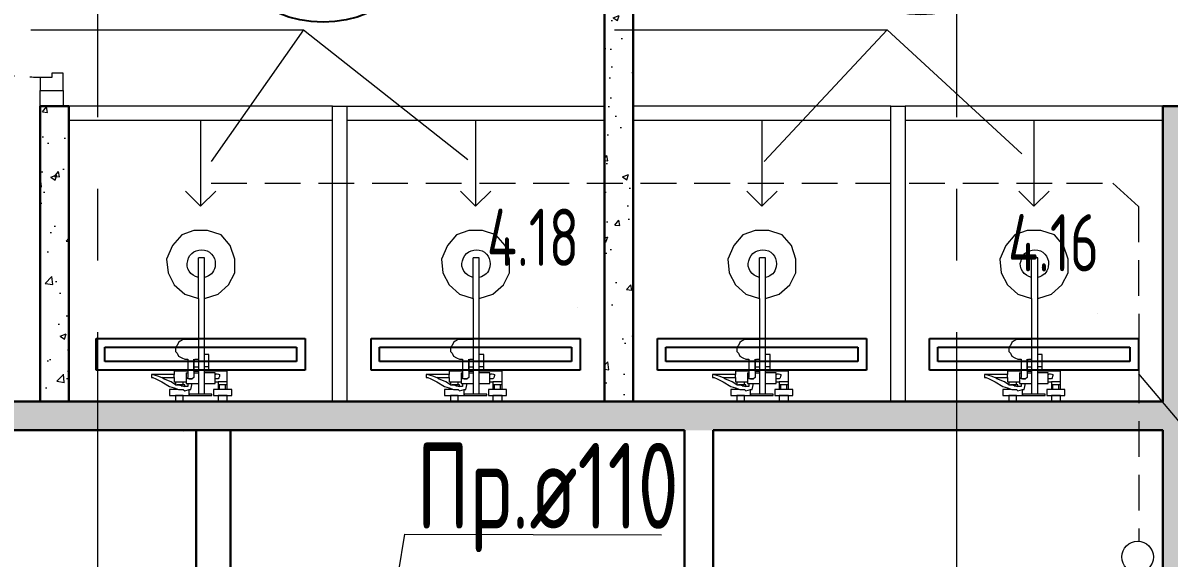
# Model space of a CAD drawing. Header units: millimetres. Extents: x -8689834 to 9420486, y -73560 to 166298.
# Drawn here: x -194494 to -190492, y 121574 to 123443 of the extents above; entities that cross this region are included whole.
import ezdxf
from ezdxf import colors
from ezdxf.entities.mleader import LeaderData, LeaderLine
from ezdxf.enums import TextEntityAlignment as Align
from ezdxf.math import Vec2, Vec3

# ---------------------------------------------------------------- set-up
doc = ezdxf.new("R2010")
doc.units = ezdxf.units.MM
doc.header["$MEASUREMENT"] = 0
for name, pattern in [('01_base$0$DASHED2', [0.375, 0.25, -0.125]), ('ACAD_ISO03W100', [30, 12, -18]), ('CENTER', [2, 1.25, -0.25, 0.25, -0.25])]:
    doc.linetypes.add(name, pattern=pattern)
doc.layers.get('0').update_dxf_attribs({"color": 250, "lineweight": 9})
for name, color, linetype, lineweight in [('АР_Двери', 175, 'Continuous', 18), ('АР_Маркер экспликации', 239, 'Continuous', 13), ('АР_Номер помещения', 1, 'Continuous', 25), ('АР_Оси', 195, 'Continuous', 9), ('АР_Отметки', 250, 'Continuous', 15), ('АР_Перегородки газоблок', 165, 'Continuous', 30), ('АР_Перегородки газоблок_Штрих', 165, 'Continuous', 5), ('АР_Перегородки сантехнические', 216, 'Continuous', 9), ('АР_Помещения_площадь', 19, 'Continuous', 9), ('ВК_канализация', 32, 'Continuous', 15), ('Эвакуация', 7, 'Continuous', 9)]:
    doc.layers.add(name, color=color, linetype=linetype, lineweight=lineweight)
for name, color, linetype in [('АР_Кровля дорожки', 245, 'Continuous'), ('ПОДЛОЖКА', 251, 'Continuous'), ('ТХ_сантехника', 253, 'Continuous')]:
    doc.layers.add(name, color=color, linetype=linetype)
doc.styles.add('ISOCPEUR', font='isocpeur.ttf', dxfattribs={"width": 0.7})
doc.styles.get("Standard").update_dxf_attribs({"font": 'isocpeur.ttf', "width": 0.7})
pattern_1 = [(50, (0, 0), (215.17805, -18.82564), [22.5, -247.5]), (355, (0, 0), (-41.6254, 225.65764), [18, -198]), (100.45144, (17.93, -1.57), (173.55265, 206.832), [19.12206, -210.34263]), (46.1842, (0, 60), (320.1724, -49.65578), [33.75, -371.25]), (96.63564, (26.68, 55.86), (280.3986, 292.2356), [28.6831, -315.51413]), (351.18416, (0, 60), (280.3986, 292.2356), [27, -297]), (21, (30, 45), (179.07212, -120.78567), [22.5, -247.5]), (326, (30, 45), (72.9946, 217.54501), [18, -198]), (71.45144, (44.92, 34.93), (252.06671, 96.75935), [19.12206, -210.34263]), (37.5, (0, 0), (3.647957, 99.868156), [0, -195.6, 0, -201, 0, -198.75]), (7.5, (0, 0), (78.92086, 118.323514), [0, -114.6, 0, -191.1, 0, -75.75]), (327.5, (-66.9, 0), (160.14673, -6.766462), [0, -75, 0, -234, 0, -310.5]), (317.5, (-96.9, 0), (174.95585, 30.031495), [0, -97.5, 0, -155.4, 0, -220.5])]

# ---------------------------------------------------------------- blocks, each defined once
blk = doc.blocks.new('*U377')
for points in [[(-55, -80), (-55, 0), (-115, 0), (-115, -40), (-100, -40), (-100, -80), (-55, -80)], [(0, 0), (0, -80), (-55, -80), (-55, 0), (0, 0)], [(-1130, 0), (-1130, -80), (-1075, -80), (-1075, 0), (-1130, 0)], [(-1075, -80), (-1075, 0), (-1015, 0), (-1015, -40), (-1030, -40), (-1030, -80), (-1075, -80)]]:
    blk.add_lwpolyline(points)
blk.add_lwpolyline([(-100, -80), (-100, -1010), (-140, -1010), (-140, -80)], close=True)
at = {"linetype": 'ACAD_ISO03W100', "ltscale": 3}
blk.add_arc((-100, -80), 930, 180, 270, dxfattribs=at)
blk = doc.blocks.new('*U44')
at = {"layer": 'АР_Номер помещения', "color": 7}
blk.add_circle((-365, -1371.3), 400, dxfattribs=at)
at = {"layer": 'АР_Помещения_площадь', "color": 7}
blk.add_line((252, -2815.3), (252, -2815.3), dxfattribs=at)
at = {"color": 7, "style": 'ISOCPEUR', "width": 0.7, "flags": 1}
blk.add_attdef('КАТЕГОРИЯ', (-499.2, -2092.2), '', height=250, dxfattribs=at)
at = {"layer": 'АР_Номер помещения', "color": 7, "style": 'ISOCPEUR', "width": 0.7}
blk.add_attdef('НОМЕР_ПОМЕЩЕНИЯ', text='', height=300, dxfattribs=at).set_placement((-365, -1371.3), align=Align.MIDDLE_CENTER)
at = {"layer": 'АР_Помещения_площадь', "color": 7, "lineweight": 30, "width": 0.7, "flags": 104}
blk.add_attdef('ИМЯ_ПОМЕЩЕНИЯ', text='', height=100, dxfattribs=at).set_placement((157.6, 1217.1), align=Align.MIDDLE_CENTER)
at = {"layer": 'АР_Помещения_площадь', "color": 7, "style": 'ISOCPEUR', "width": 0.7}
blk.add_attdef('ПЛОЩАДЬ_ПОМЕЩЕНИЯ', text='', height=200, dxfattribs=at).set_placement((256.9, -2568.8), align=Align.MIDDLE_RIGHT)
blk = doc.blocks.new('*U99')
at = {"layer": 'АР_Номер помещения', "color": 7}
blk.add_circle((-513.5, -1398.4), 400, dxfattribs=at)
at = {"layer": 'АР_Помещения_площадь', "color": 7}
blk.add_line((375.9, -2796.3), (375.9, -2796.3), dxfattribs=at)
at = {"color": 7, "style": 'ISOCPEUR', "width": 0.7, "flags": 1}
blk.add_attdef('КАТЕГОРИЯ', (-499.2, -2092.2), '', height=250, dxfattribs=at)
at = {"layer": 'АР_Номер помещения', "color": 7, "style": 'ISOCPEUR', "width": 0.7}
blk.add_attdef('НОМЕР_ПОМЕЩЕНИЯ', text='', height=300, dxfattribs=at).set_placement((-513.5, -1398.4), align=Align.MIDDLE_CENTER)
at = {"layer": 'АР_Помещения_площадь', "color": 7, "lineweight": 30, "width": 0.7, "flags": 104}
blk.add_attdef('ИМЯ_ПОМЕЩЕНИЯ', text='', height=100, dxfattribs=at).set_placement((157.6, 1217.1), align=Align.MIDDLE_CENTER)
at = {"layer": 'АР_Помещения_площадь', "color": 7, "style": 'ISOCPEUR', "width": 0.7}
blk.add_attdef('ПЛОЩАДЬ_ПОМЕЩЕНИЯ', text='', height=200, dxfattribs=at).set_placement((380.8, -2549.8), align=Align.MIDDLE_RIGHT)
blk = doc.blocks.new('Из_буфера15266')
at = {"lineweight": 0, "ltscale": 100, "transparency": 33554687}
for points in [[(-13.2, -338.7), (-60.9, -354.5), (-97.9, -386.3), (-119.1, -428.6), (-119.1, -476.2), (-103.2, -523.9), (-71.4, -560.9), (-23.8, -576.8), (23.8, -576.8), (66.1, -560.9), (97.9, -523.9), (119.1, -476.2), (113.8, -428.6), (92.6, -386.3), (55.6, -354.5), (7.9, -338.7), (7.9, -195.8), (23.8, -195.8), (34.4, -195.8), (50.3, -195.8), (60.9, -195.8), (71.4, -190.5), (76.7, -185.2), (82, -174.6), (87.3, -169.3), (87.3, -158.7), (87.3, -153.5), (82, -148.2), (82, -148.2), (76.7, -137.6), (76.7, -137.6), (66.1, -132.3), (55.6, -127), (50.3, -127), (45, -127), (45, -105.8), (45, -84.7), (92.6, -84.7), (92.6, -74.1), (166.7, -74.1), (172, -74.1), (172, -68.8), (172, -63.5), (166.7, -63.5), (156.1, -58.2), (134.9, -47.6), (108.5, -31.7), (92.6, -26.5), (92.6, -21.2), (108.5, -21.2), (108.5, 0), (39.7, 0), (39.7, -21.2), (39.7, -21.2), (39.7, -21.2), (34.4, -21.2), (34.4, -21.2), (29.1, -42.3), (7.9, -42.3), (7.9, -5.3), (39.7, -5.3), (39.7, 0), (-39.7, 0), (-39.7, -5.3), (-13.2, -5.3), (-13.2, -42.3), (-50.3, -42.3), (-50.3, -47.6), (-60.9, -47.6), (-60.9, -37), (-60.9, -37), (-60.9, -21.2), (-45, -21.2), (-45, 0), (-108.5, 0), (-108.5, -21.2), (-92.6, -21.2), (-92.6, -37), (-92.6, -37), (-92.6, -47.6), (-92.6, -47.6), (-92.6, -84.7), (-29.1, -84.7)], [(-92.6, -21.2), (-60.9, -21.2)], [(-92.6, -37), (-60.9, -37)], [(-87.3, -21.2), (-87.3, -37)], [(-66.1, -21.2), (-66.1, -37)], [(-13.2, -5.3), (7.9, -5.3)], [(55.6, -15.9), (39.7, -21.2)], [(55.6, -15.9), (55.6, -15.9)], [(60.9, -21.2), (55.6, -15.9)], [(55.6, -31.7), (55.6, -31.7)], [(76.7, -37), (55.6, -31.7)], [(92.6, -26.5), (76.7, -21.2), (60.9, -21.2)], [(60.9, -37), (66.1, -37), (82, -37), (82, -37)], [(66.1, -31.7), (66.1, -37)], [(87.3, -37), (76.7, -37)], [(82, -21.2), (92.6, -21.2)], [(-92.6, -47.6), (-60.9, -47.6)], [(-50.3, -47.6), (-50.3, -79.4)], [(-50.3, -79.4), (-13.2, -79.4)], [(-13.2, -42.3), (-13.2, -142.9)], [(7.9, -195.8), (7.9, -42.3)], [(23.8, -79.4), (7.9, -79.4)], [(23.8, -63.5), (23.8, -63.5), (23.8, -63.5), (29.1, -58.2), (29.1, -58.2), (29.1, -58.2), (29.1, -58.2), (34.4, -58.2), (39.7, -58.2), (39.7, -58.2), (39.7, -58.2), (39.7, -58.2), (45, -58.2), (45, -63.5), (45, -63.5)], [(23.8, -105.8), (23.8, -63.5)], [(45, -42.3), (29.1, -42.3)], [(34.4, -58.2), (29.1, -58.2)], [(34.4, -58.2), (34.4, -58.2)], [(39.7, -58.2), (34.4, -58.2)], [(39.7, -58.2), (39.7, -58.2)], [(45, -63.5), (45, -63.5)], [(45, -84.7), (45, -63.5)], [(50.3, -79.4), (45, -79.4)], [(50.3, -47.6), (50.3, -47.6)], [(50.3, -52.9), (50.3, -47.6)], [(50.3, -79.4), (50.3, -47.6)], [(50.3, -58.2), (50.3, -52.9)], [(87.3, -47.6), (60.9, -47.6)], [(92.6, -63.5), (92.6, -74.1)], [(166.7, -74.1), (150.8, -68.8), (134.9, -63.5)], [(166.7, -74.1), (166.7, -74.1)], [(-29.1, -84.7), (-29.1, -142.9), (-23.8, -142.9), (-23.8, -142.9), (-23.8, -142.9), (-18.5, -142.9), (-13.2, -142.9), (-13.2, -142.9), (-13.2, -338.7)], [(-29.1, -84.7), (-13.2, -84.7)], [(-29.1, -100.5), (-13.2, -100.5)], [(23.8, -84.7), (7.9, -84.7)], [(23.8, -100.5), (7.9, -100.5)], [(23.8, -84.7), (23.8, -127)], [(23.8, -127), (23.8, -105.8)], [(13.2, -127), (7.9, -127)], [(18.5, -127), (13.2, -127)], [(23.8, -121.7), (18.5, -127)], [(45, -121.7), (34.4, -121.7), (23.8, -121.7)], [(45, -127), (45, -121.7)], [(-13.2, -338.7), (-13.2, -481.5)], [(7.9, -338.7), (7.9, -481.5)], [(-13.2, -481.5), (7.9, -481.5)]]:
    blk.add_lwpolyline(points, dxfattribs=at)
for points in [[(-92.6, 0), (-60.9, 0), (-60.9, 21.2), (-92.6, 21.2)], [(60.9, 0), (87.3, 0), (87.3, 21.2), (60.9, 21.2)], [(39.7, -21.2), (39.7, -21.2)], [(50.3, -42.3), (45, -42.3), (45, -31.7), (55.6, -31.7), (55.6, -31.7), (55.6, -37), (60.8, -37), (60.8, -47.6), (50.3, -47.6)], [(87.3, -47.6), (87.3, -37), (103.2, -47.6), (129.6, -58.2), (134.9, -63.5), (92.6, -63.5), (92.6, -47.6)]]:
    blk.add_lwpolyline(points, close=True, dxfattribs=at)
for points, knots in [([(-50.3, -74.1), (-55.6, -79.4), (-60.9, -74.1), (-66.1, -74.1), (-66.1, -68.8), (-66.1, -63.5), (-60.9, -58.2), (-55.6, -58.2), (-55.6, -58.2), (-50.3, -58.2)], [0, 0, 0, 0, 1, 1, 1, 2, 2, 2, 3, 3, 3, 3]), ([(7.9, -412.7), (34.4, -418), (55.6, -444.5), (45, -471), (39.7, -497.4), (13.2, -513.3), (-13.2, -508), (-39.7, -502.7), (-55.6, -476.2), (-50.3, -449.8), (-45, -428.6), (-34.4, -418), (-13.2, -412.7)], [0, 0, 0, 0, 1, 1, 1, 2, 2, 2, 3, 3, 3, 4, 4, 4, 4])]:
    blk.add_open_spline(points, degree=3, knots=knots, dxfattribs=at)
blk = doc.blocks.new('_DotSmall')
at = {"color": 0, "linetype": 'ByBlock', "const_width": 0.5}
blk.add_lwpolyline([(-0.0625, 0, 1), (0.0625, 0, 1)], format="xyb", close=True, dxfattribs=at)
blk = doc.blocks.new('Подложка')
at = {"layer": 'АР_Перегородки газоблок_Штрих', "ltscale": 100}
h = blk.add_hatch(dxfattribs=at)
h.set_pattern_fill('AR-CONC', scale=30)
h.set_pattern_definition(pattern_1)
h.paths.add_polyline_path([(-192463.92, 124400.68), (-192463.92, 122140.32), (-192363.92, 122140.32), (-192363.92, 124400.68), (-190513.92, 124400.68), (-190513.92, 124500.68), (-192136.07, 124500.67), (-192136.07, 124504.84), (-192236.07, 124504.84), (-192236.07, 124500.68), (-192536.76, 124500.68), (-192536.76, 124499.88), (-192636.76, 124499.88), (-192636.76, 124500.68), (-194033.92, 124500.68), (-194033.92, 124400.68)])
h = blk.add_hatch(dxfattribs=at)
h.set_pattern_fill('AR-CONC', scale=30)
h.set_pattern_definition(pattern_1)
h.paths.add_polyline_path([(-190393.92, 123152.39), (-190513.92, 123152.39), (-190513.91, 122120.32), (-197362.45, 122120.32), (-197362.45, 122020.31), (-190513.91, 122020.31), (-190513.9, 121428.48), (-197383.92, 121428.48), (-197383.92, 121328.5), (-190513.9, 121328.51), (-190513.9, 121322.61), (-190513.9, 121322.61), (-190513.9, 120884.3), (-190513.86, 118520.66), (-190613.18, 118520.66), (-190613.18, 118400.66), (-188433.92, 118400.68), (-188433.92, 118520.68), (-190393.86, 118520.66)])
edge = h.paths.add_edge_path()
edge.add_line((-197363.92, 121105.74), (-197363.92, 121143.32))
edge.add_arc((-197538.81, 121433.33), 338.67, 279.32816, 301.09248, ccw=False)
edge.add_line((-197483.92, 121099.14), (-197483.92, 118520.66))
edge.add_line((-197483.92, 118520.66), (-197633.88, 118520.65))
edge.add_line((-197633.88, 118520.65), (-197633.87, 118400.65))
edge.add_line((-197633.87, 118400.65), (-197264.95, 118400.65))
edge.add_line((-197264.95, 118400.65), (-197264.96, 118520.65))
edge.add_line((-197264.96, 118520.65), (-197363.92, 118520.67))
edge.add_line((-197363.92, 118520.67), (-197363.92, 121105.74))
h.paths.add_polyline_path([(-187933.92, 123270.68), (-187993.92, 123270.82), (-188033.91, 123270.82), (-188033.92, 121714.32), (-188033.92, 118400.68), (-187933.92, 118400.68), (-187933.92, 121948.47)])
h = blk.add_hatch(dxfattribs=at)
h.set_pattern_fill('AR-CONC', scale=30)
h.set_pattern_definition([(50, (-20, 0), (215.17805, -18.82564), [22.5, -247.5]), (355, (-20, 0), (-41.6254, 225.65764), [18, -198]), (100.45144, (-2.07, -1.57), (173.55265, 206.832), [19.12206, -210.34263]), (46.1842, (-20, 60), (320.1724, -49.65578), [33.75, -371.25]), (96.63564, (6.68, 55.86), (280.3986, 292.2356), [28.6831, -315.51413]), (351.18416, (-20, 60), (280.3986, 292.2356), [27, -297]), (21, (10, 45), (179.07212, -120.78567), [22.5, -247.5]), (326, (10, 45), (72.9946, 217.54501), [18, -198]), (71.45144, (24.92, 34.93), (252.06671, 96.75935), [19.12206, -210.34263]), (37.5, (-20, 0), (3.647957, 99.868156), [0, -195.6, 0, -201, 0, -198.75]), (7.5, (-20, 0), (78.92086, 118.323514), [0, -114.6, 0, -191.1, 0, -75.75]), (327.5, (-86.9, 0), (160.14673, -6.766462), [0, -75, 0, -234, 0, -310.5]), (317.5, (-116.9, 0), (174.95585, 30.031495), [0, -97.5, 0, -155.4, 0, -220.5])])
h.paths.add_polyline_path([(-194333.92, 123152.39), (-194373.92, 123152.39), (-194373.92, 123152.39), (-194433.92, 123152.39), (-194433.92, 122140.32), (-194333.92, 122140.32)])
at = {"layer": 'АР_Оси', "color": 7, "linetype": 'CENTER', "ltscale": 1000}
for p, q in [((-194233.92, 134363.15), (-194233.92, 78630.8)), ((-191233.92, 134363.15), (-191233.92, 74900.03))]:
    blk.add_line(p, q, dxfattribs=at)
at = {"layer": 'АР_Перегородки газоблок', "color": 7, "ltscale": 100}
for points in [[(-192463.92, 122120.32), (-192463.92, 124400.68)], [(-192363.92, 124400.68), (-192363.92, 122120.32)], [(-197383.92, 122120.32), (-190513.91, 122120.32), (-190513.92, 123152.39)], [(-194433.92, 123152.39), (-194433.92, 122120.32)], [(-194433.92, 123152.39), (-194333.92, 123152.39)], [(-194333.92, 123152.39), (-194333.92, 122120.32)], [(-190513.92, 123152.39), (-190393.92, 123152.39)], [(-196904.35, 122120.32), (-194433.92, 122120.32)], [(-194333.92, 122120.31), (-190513.91, 122120.36)], [(-192183.93, 122020.32), (-195903.92, 122020.32)], [(-193889.13, 121428.51), (-193889.13, 122020.32)], [(-193769.13, 122020.32), (-193769.13, 121428.48)], [(-192183.93, 121428.5), (-192183.93, 122020.32)], [(-190513.91, 122020.31), (-192083.93, 122020.32)], [(-192083.93, 122020.32), (-192083.93, 121428.48)], [(-192083.93, 121428.48), (-190513.9, 121428.48), (-190513.91, 122020.31), (-192083.93, 122020.31)]]:
    blk.add_lwpolyline(points, dxfattribs=at)
at = {"layer": 'АР_Перегородки сантехнические', "color": 7, "lineweight": 0}
for points in [[(-193413.92, 123152.39), (-193363.92, 123152.39), (-193363.92, 122120.32), (-193413.92, 122120.32)], [(-191463.92, 123152.39), (-191413.92, 123152.39), (-191413.92, 122120.32), (-191463.92, 122120.32)]]:
    blk.add_lwpolyline(points, close=True, dxfattribs=at)
at = {"layer": 'ПОДЛОЖКА', "color": 7, "lineweight": 15}
for p, q in [((-193413.92, 123152.39), (-194333.92, 123152.39)), ((-193413.92, 123152.39), (-194333.92, 123152.39)), ((-193413.92, 123152.39), (-194333.92, 123152.39)), ((-193413.92, 123152.39), (-194333.92, 123152.39)), ((-193413.92, 123102.39), (-194333.92, 123102.39)), ((-193413.92, 123102.39), (-194333.92, 123102.39)), ((-193413.92, 123102.39), (-194333.92, 123102.39)), ((-193413.92, 123102.39), (-194333.92, 123102.39)), ((-193873.92, 123102.39), (-193873.92, 122802.39)), ((-192463.92, 123102.39), (-193363.92, 123102.39)), ((-192463.92, 123102.39), (-193363.92, 123102.39)), ((-192463.92, 123102.39), (-193363.92, 123102.39)), ((-192463.92, 123102.39), (-193363.92, 123102.39)), ((-192913.92, 123102.39), (-192913.92, 122802.39)), ((-191463.92, 123102.39), (-192363.92, 123102.39)), ((-191463.92, 123102.39), (-192363.92, 123102.39)), ((-191463.92, 123102.39), (-192363.92, 123102.39)), ((-191463.92, 123102.39), (-192363.92, 123102.39)), ((-191913.92, 123102.39), (-191913.92, 122802.39)), ((-190513.92, 123102.39), (-191413.92, 123102.39)), ((-190513.92, 123102.39), (-191413.92, 123102.39)), ((-190513.92, 123102.39), (-191413.92, 123102.39)), ((-190513.92, 123102.39), (-191413.92, 123102.39)), ((-190963.92, 123102.39), (-190963.92, 122802.39)), ((-193873.92, 122802.39), (-193926.95, 122855.42)), ((-193873.92, 122802.39), (-193820.88, 122855.42)), ((-192913.92, 122802.39), (-192966.95, 122855.42)), ((-192913.92, 122802.39), (-192860.88, 122855.42)), ((-191913.92, 122802.39), (-191966.95, 122855.42)), ((-191913.92, 122802.39), (-191860.88, 122855.42)), ((-190963.92, 122802.39), (-191016.95, 122855.42)), ((-190963.92, 122802.39), (-190910.89, 122855.42))]:
    blk.add_line(p, q, dxfattribs=at)
for points in [[(-193363.92, 123152.39), (-192463.92, 123152.39)], [(-191463.92, 123152.39), (-192363.92, 123152.39)], [(-190513.92, 123152.39), (-191413.92, 123152.39)]]:
    blk.add_lwpolyline(points, dxfattribs=at)
at = {"layer": 'ТХ_сантехника', "color": 7, "ltscale": 100}
for p, q in [((-194238.92, 122230.32), (-194238.92, 122340.32)), ((-194238.92, 122340.32), (-193508.92, 122340.32)), ((-194238.92, 122340.32), (-193508.92, 122340.32)), ((-194238.92, 122340.32), (-193508.92, 122340.32)), ((-194238.92, 122340.32), (-193508.92, 122340.32)), ((-193508.92, 122340.32), (-193508.92, 122230.32)), ((-193508.92, 122340.32), (-193508.92, 122230.32)), ((-193508.92, 122340.32), (-193508.92, 122230.32)), ((-193508.92, 122340.32), (-193508.92, 122230.32)), ((-193278.92, 122230.32), (-193278.92, 122340.32)), ((-193278.92, 122340.32), (-192548.92, 122340.32)), ((-193278.92, 122340.32), (-192548.92, 122340.32)), ((-193278.92, 122340.32), (-192548.92, 122340.32)), ((-193278.92, 122340.32), (-192548.92, 122340.32)), ((-192548.92, 122340.32), (-192548.92, 122230.32)), ((-192548.92, 122340.32), (-192548.92, 122230.32)), ((-192548.92, 122340.32), (-192548.92, 122230.32)), ((-192548.92, 122340.32), (-192548.92, 122230.32)), ((-192278.92, 122230.32), (-192278.92, 122340.32)), ((-192278.92, 122340.32), (-191548.92, 122340.32)), ((-192278.92, 122340.32), (-191548.92, 122340.32)), ((-192278.92, 122340.32), (-191548.92, 122340.32)), ((-192278.92, 122340.32), (-191548.92, 122340.32)), ((-191548.92, 122340.32), (-191548.92, 122230.32)), ((-191548.92, 122340.32), (-191548.92, 122230.32)), ((-191548.92, 122340.32), (-191548.92, 122230.32)), ((-191548.92, 122340.32), (-191548.92, 122230.32)), ((-191328.92, 122230.32), (-191328.92, 122340.32)), ((-191328.92, 122340.32), (-190598.92, 122340.32)), ((-191328.92, 122340.32), (-190598.92, 122340.32)), ((-191328.92, 122340.32), (-190598.92, 122340.32)), ((-191328.92, 122340.32), (-190598.92, 122340.32)), ((-190598.92, 122340.32), (-190598.92, 122230.32)), ((-190598.92, 122340.32), (-190598.92, 122230.32)), ((-190598.92, 122340.32), (-190598.92, 122230.32)), ((-190598.92, 122340.32), (-190598.92, 122230.32)), ((-194208.92, 122260.32), (-194208.92, 122310.32)), ((-194208.92, 122310.32), (-193538.92, 122310.32)), ((-194208.92, 122260.32), (-194208.92, 122310.32)), ((-194208.92, 122310.32), (-193538.92, 122310.32)), ((-194208.92, 122260.32), (-194208.92, 122310.32)), ((-194208.92, 122310.32), (-193538.92, 122310.32)), ((-194208.92, 122260.32), (-194208.92, 122310.32)), ((-194208.92, 122310.32), (-193538.92, 122310.32)), ((-193538.92, 122310.32), (-193538.92, 122260.32)), ((-193538.92, 122310.32), (-193538.92, 122260.32)), ((-193538.92, 122310.32), (-193538.92, 122260.32)), ((-193538.92, 122310.32), (-193538.92, 122260.32)), ((-193248.92, 122260.32), (-193248.92, 122310.32)), ((-193248.92, 122310.32), (-192578.92, 122310.32)), ((-193248.92, 122260.32), (-193248.92, 122310.32)), ((-193248.92, 122310.32), (-192578.92, 122310.32)), ((-193248.92, 122260.32), (-193248.92, 122310.32)), ((-193248.92, 122310.32), (-192578.92, 122310.32)), ((-193248.92, 122260.32), (-193248.92, 122310.32)), ((-193248.92, 122310.32), (-192578.92, 122310.32)), ((-192578.92, 122310.32), (-192578.92, 122260.32)), ((-192578.92, 122310.32), (-192578.92, 122260.32)), ((-192578.92, 122310.32), (-192578.92, 122260.32)), ((-192578.92, 122310.32), (-192578.92, 122260.32)), ((-192248.92, 122260.32), (-192248.92, 122310.32)), ((-192248.92, 122310.32), (-191578.92, 122310.32)), ((-192248.92, 122260.32), (-192248.92, 122310.32)), ((-192248.92, 122310.32), (-191578.92, 122310.32)), ((-192248.92, 122260.32), (-192248.92, 122310.32)), ((-192248.92, 122310.32), (-191578.92, 122310.32)), ((-192248.92, 122260.32), (-192248.92, 122310.32)), ((-192248.92, 122310.32), (-191578.92, 122310.32)), ((-191578.92, 122310.32), (-191578.92, 122260.32)), ((-191578.92, 122310.32), (-191578.92, 122260.32)), ((-191578.92, 122310.32), (-191578.92, 122260.32)), ((-191578.92, 122310.32), (-191578.92, 122260.32)), ((-191298.92, 122260.32), (-191298.92, 122310.32)), ((-191298.92, 122310.32), (-190628.92, 122310.32)), ((-191298.92, 122260.32), (-191298.92, 122310.32)), ((-191298.92, 122310.32), (-190628.92, 122310.32)), ((-191298.92, 122260.32), (-191298.92, 122310.32)), ((-191298.92, 122310.32), (-190628.92, 122310.32)), ((-191298.92, 122260.32), (-191298.92, 122310.32)), ((-191298.92, 122310.32), (-190628.92, 122310.32)), ((-190628.92, 122310.32), (-190628.92, 122260.32)), ((-190628.92, 122310.32), (-190628.92, 122260.32)), ((-190628.92, 122310.32), (-190628.92, 122260.32)), ((-190628.92, 122310.32), (-190628.92, 122260.32)), ((-193538.92, 122260.32), (-194208.92, 122260.32)), ((-193538.92, 122260.32), (-194208.92, 122260.32)), ((-193538.92, 122260.32), (-194208.92, 122260.32)), ((-193538.92, 122260.32), (-194208.92, 122260.32)), ((-192578.92, 122260.32), (-193248.92, 122260.32)), ((-192578.92, 122260.32), (-193248.92, 122260.32)), ((-192578.92, 122260.32), (-193248.92, 122260.32)), ((-192578.92, 122260.32), (-193248.92, 122260.32)), ((-191578.92, 122260.32), (-192248.92, 122260.32)), ((-191578.92, 122260.32), (-192248.92, 122260.32)), ((-191578.92, 122260.32), (-192248.92, 122260.32)), ((-191578.92, 122260.32), (-192248.92, 122260.32)), ((-190628.92, 122260.32), (-191298.92, 122260.32)), ((-190628.92, 122260.32), (-191298.92, 122260.32)), ((-190628.92, 122260.32), (-191298.92, 122260.32)), ((-190628.92, 122260.32), (-191298.92, 122260.32)), ((-193508.92, 122230.32), (-194238.92, 122230.32)), ((-193508.92, 122230.32), (-194238.92, 122230.32)), ((-193508.92, 122230.32), (-194238.92, 122230.32)), ((-193508.92, 122230.32), (-194238.92, 122230.32)), ((-192548.92, 122230.32), (-193278.92, 122230.32)), ((-192548.92, 122230.32), (-193278.92, 122230.32)), ((-192548.92, 122230.32), (-193278.92, 122230.32)), ((-192548.92, 122230.32), (-193278.92, 122230.32)), ((-191548.92, 122230.32), (-192278.92, 122230.32)), ((-191548.92, 122230.32), (-192278.92, 122230.32)), ((-191548.92, 122230.32), (-192278.92, 122230.32)), ((-191548.92, 122230.32), (-192278.92, 122230.32)), ((-190598.92, 122230.32), (-191328.92, 122230.32)), ((-190598.92, 122230.32), (-191328.92, 122230.32)), ((-190598.92, 122230.32), (-191328.92, 122230.32)), ((-190598.92, 122230.32), (-191328.92, 122230.32))]:
    blk.add_line(p, q, dxfattribs=at)
at = {"layer": 'Эвакуация', "color": 7, "lineweight": 18}
blk.add_line((-193933.36, 122018.03), (-193889.13, 122020.7), dxfattribs=at)
at = {"layer": 'АР_Двери', "color": 7, "xscale": -1, "rotation": 270}
blk.add_blockref('*U377', (-194353.92, 124282.39), dxfattribs=at)
at = {"layer": 'АР_Маркер экспликации', "color": 7}
ref = blk.add_blockref('*U99', (-192932.98, 125243.82), dxfattribs=at)
ref.add_attrib('НОМЕР_ПОМЕЩЕНИЯ', '158', dxfattribs={"layer": 'АР_Номер помещения', "color": 7, "height": 300, "style": 'ISOCPEUR', "width": 0.7}).set_placement((-193446.45, 123845.42), align=Align.MIDDLE_CENTER)
ref.add_attrib('ПЛОЩАДЬ_ПОМЕЩЕНИЯ', '4.18', dxfattribs={"layer": 'АР_Помещения_площадь', "color": 7, "height": 200, "style": 'ISOCPEUR', "width": 0.7}).set_placement((-192552.22, 122694.01), align=Align.MIDDLE_RIGHT)
ref = blk.add_blockref('*U44', (-190993.51, 125243.82), dxfattribs=at)
ref.add_attrib('НОМЕР_ПОМЕЩЕНИЯ', '159', dxfattribs={"layer": 'АР_Номер помещения', "color": 7, "height": 300, "style": 'ISOCPEUR', "width": 0.7}).set_placement((-191358.5, 123872.5), align=Align.MIDDLE_CENTER)
ref.add_attrib('ПЛОЩАДЬ_ПОМЕЩЕНИЯ', '4.16', dxfattribs={"layer": 'АР_Помещения_площадь', "color": 7, "height": 200, "style": 'ISOCPEUR', "width": 0.7}).set_placement((-190736.61, 122675.01), align=Align.MIDDLE_RIGHT)
at = {"layer": 'ТХ_сантехника', "color": 7, "ltscale": 100, "rotation": 180}
for p in [(-193873.92, 122141.49), (-192913.92, 122141.49), (-191913.92, 122141.49), (-190963.92, 122141.49)]:
    blk.add_blockref('Из_буфера15266', p, dxfattribs=at)
at = {"layer": 'АР_Отметки', "color": 7}
ml = blk.add_multileader_mtext('Standard', dxfattribs=at)
ml.set_content('-0,180', color=7, style='ISOCPEUR')
ml.set_leader_properties(color=256, linetype='Continuous', lineweight=-1)
ml.set_arrow_properties(name='DOTSMALL')
ml.build(insert=Vec2(0, 0))
ml.multileader.update_dxf_attribs({"has_text_frame": 1, "text_left_attachment_type": 4, "text_right_attachment_type": 4, "dogleg_length": 100, "arrow_head_size": 180})
ctx = ml.context
ctx.base_point, ctx.char_height, ctx.arrow_head_size, ctx.landing_gap_size, ctx.plane_origin = Vec3(-195902.06, 128915.24), 250, 180, 50, Vec3(-198063.28, 127966.49)
ctx.left_attachment, ctx.right_attachment = 4, 4
notes = []
notes.append((ctx, [(0, (0, 0, 0), (0, 0), (1, 0), 1, [])]))
ctx.mtext.insert, ctx.mtext.width, ctx.mtext.line_spacing_style, ctx.mtext.flow_direction = Vec3(-195852.06, 129248.58), 852.697, 2, 5
ml = blk.add_multileader_mtext('Standard', dxfattribs=at)
ml.set_content('-0,180', color=7, style='ISOCPEUR')
ml.set_leader_properties(color=256, linetype='Continuous', lineweight=-1)
ml.set_arrow_properties(name='DOTSMALL')
ml.build(insert=Vec2(0, 0))
ml.multileader.update_dxf_attribs({"has_text_frame": 1, "text_left_attachment_type": 4, "text_right_attachment_type": 4, "dogleg_length": 100, "arrow_head_size": 180})
ctx = ml.context
ctx.base_point, ctx.char_height, ctx.arrow_head_size, ctx.landing_gap_size, ctx.plane_origin = Vec3(-204920.73, 122356.47), 250, 180, 50, Vec3(-207081.94, 121407.72)
ctx.left_attachment, ctx.right_attachment = 4, 4
notes.append((ctx, [(0, (0, 0, 0), (0, 0), (1, 0), 1, [])]))
ctx.mtext.insert, ctx.mtext.width, ctx.mtext.line_spacing_style, ctx.mtext.flow_direction = Vec3(-204870.73, 122689.8), 852.697, 2, 5
ml = blk.add_multileader_mtext('Standard', dxfattribs=at)
ml.set_content('{\\W0.8;-2,730}', color=7, style='ISOCPEUR')
ml.set_leader_properties(color=256, linetype='Continuous', lineweight=-1)
ml.set_arrow_properties(name='DOTSMALL')
ml.build(insert=Vec2(0, 0))
ml.multileader.update_dxf_attribs({"has_text_frame": 1, "text_left_attachment_type": 4, "text_right_attachment_type": 4, "dogleg_length": 100, "arrow_head_size": 180})
ctx = ml.context
ctx.base_point, ctx.char_height, ctx.arrow_head_size, ctx.landing_gap_size, ctx.plane_origin = Vec3(-314791.32, 121809.02, 0), 250, 180, 50, Vec3(-319449.83, 117956.71, 0)
ctx.left_attachment, ctx.right_attachment = 4, 4
notes.append((ctx, [(0, (0, 0, 0), (0, 0), (1, 0), 1, [])]))
ctx.mtext.insert, ctx.mtext.width, ctx.mtext.defined_height, ctx.mtext.line_spacing_style, ctx.mtext.flow_direction = Vec3(-314741.32, 122142.35, 0), 769.989, 343.89, 2, 5
for ctx, leaders in notes:
    for number, flags, end, landing, length, lines in leaders:
        leader = LeaderData()
        leader.index, (leader.has_last_leader_line, leader.has_dogleg_vector, leader.attachment_direction) = number, flags
        leader.last_leader_point, leader.dogleg_vector, leader.dogleg_length = Vec3(end), Vec3(landing), length
        for number, points, colour, breaks in lines:
            line = LeaderLine()
            line.index, line.vertices, line.color, line.breaks = number, Vec3.list(points), colors.encode_raw_color(colour), breaks
            leader.lines.append(line)
        ctx.leaders.append(leader)

msp = doc.modelspace()

# ---------------------------------------------------------------- block references
at = {"layer": 'АР_Кровля дорожки', "color": 7}
msp.add_blockref('Подложка', (0, 0), dxfattribs=at)

# ---------------------------------------------------------------- next in the draw order: linework, layer by layer
at = {"layer": 'ВК_канализация', "color": 18, "lineweight": 13, "ltscale": 500, "true_color": 0x000000}
for points in [[(-194467.1, 123418.2), (-193514.5, 123418.2), (-193837.4, 122958.7)], [(-193514.5, 123418.2), (-192941.3, 122965.5)], [(-192428.6, 123418.2), (-191476.1, 123418.2), (-191906, 122958.7)], [(-191476.1, 123418.2), (-191005.8, 122985.6)], [(-189376.2, 121899.8), (-190328.8, 121899.8), (-190597.9, 122217.4)]]:
    msp.add_lwpolyline(points, dxfattribs=at)
at = {"layer": 'ВК_канализация', "color": 244, "linetype": '01_base$0$DASHED2', "lineweight": 13, "ltscale": 500, "true_color": 0x991b1e}
msp.add_lwpolyline([(-193837.4, 122883.7), (-190850, 122883.7), (-190688.3, 122883.7), (-190598.4, 122802.1), (-190597.5, 121632.7)], dxfattribs=at)
at = {"layer": 'ВК_канализация', "color": 7, "lineweight": 13, "ltscale": 500}
msp.add_lwpolyline([(-193226.6, 121252.3), (-193160.9, 121657.8), (-192264.5, 121654.5)], dxfattribs=at)
at = {"layer": 'ВК_канализация', "color": 244, "lineweight": 13, "ltscale": 500, "true_color": 0x991b1e}
msp.add_circle((-190601.9, 121577.9), 55, dxfattribs=at)

# ---------------------------------------------------------------- next in the draw order: texts
at = {"layer": 'ВК_канализация', "color": 18, "ltscale": 100, "true_color": 0x000000, "insert": (-193120.4, 121785.4), "char_height": 300, "width": 7500, "attachment_point": 4, "style": 'ISOCPEUR'}
msp.add_mtext('\\pxi-1,l1,t1,5;Пр.ø110', dxfattribs=at)

doc.saveas('drawing.dxf')
